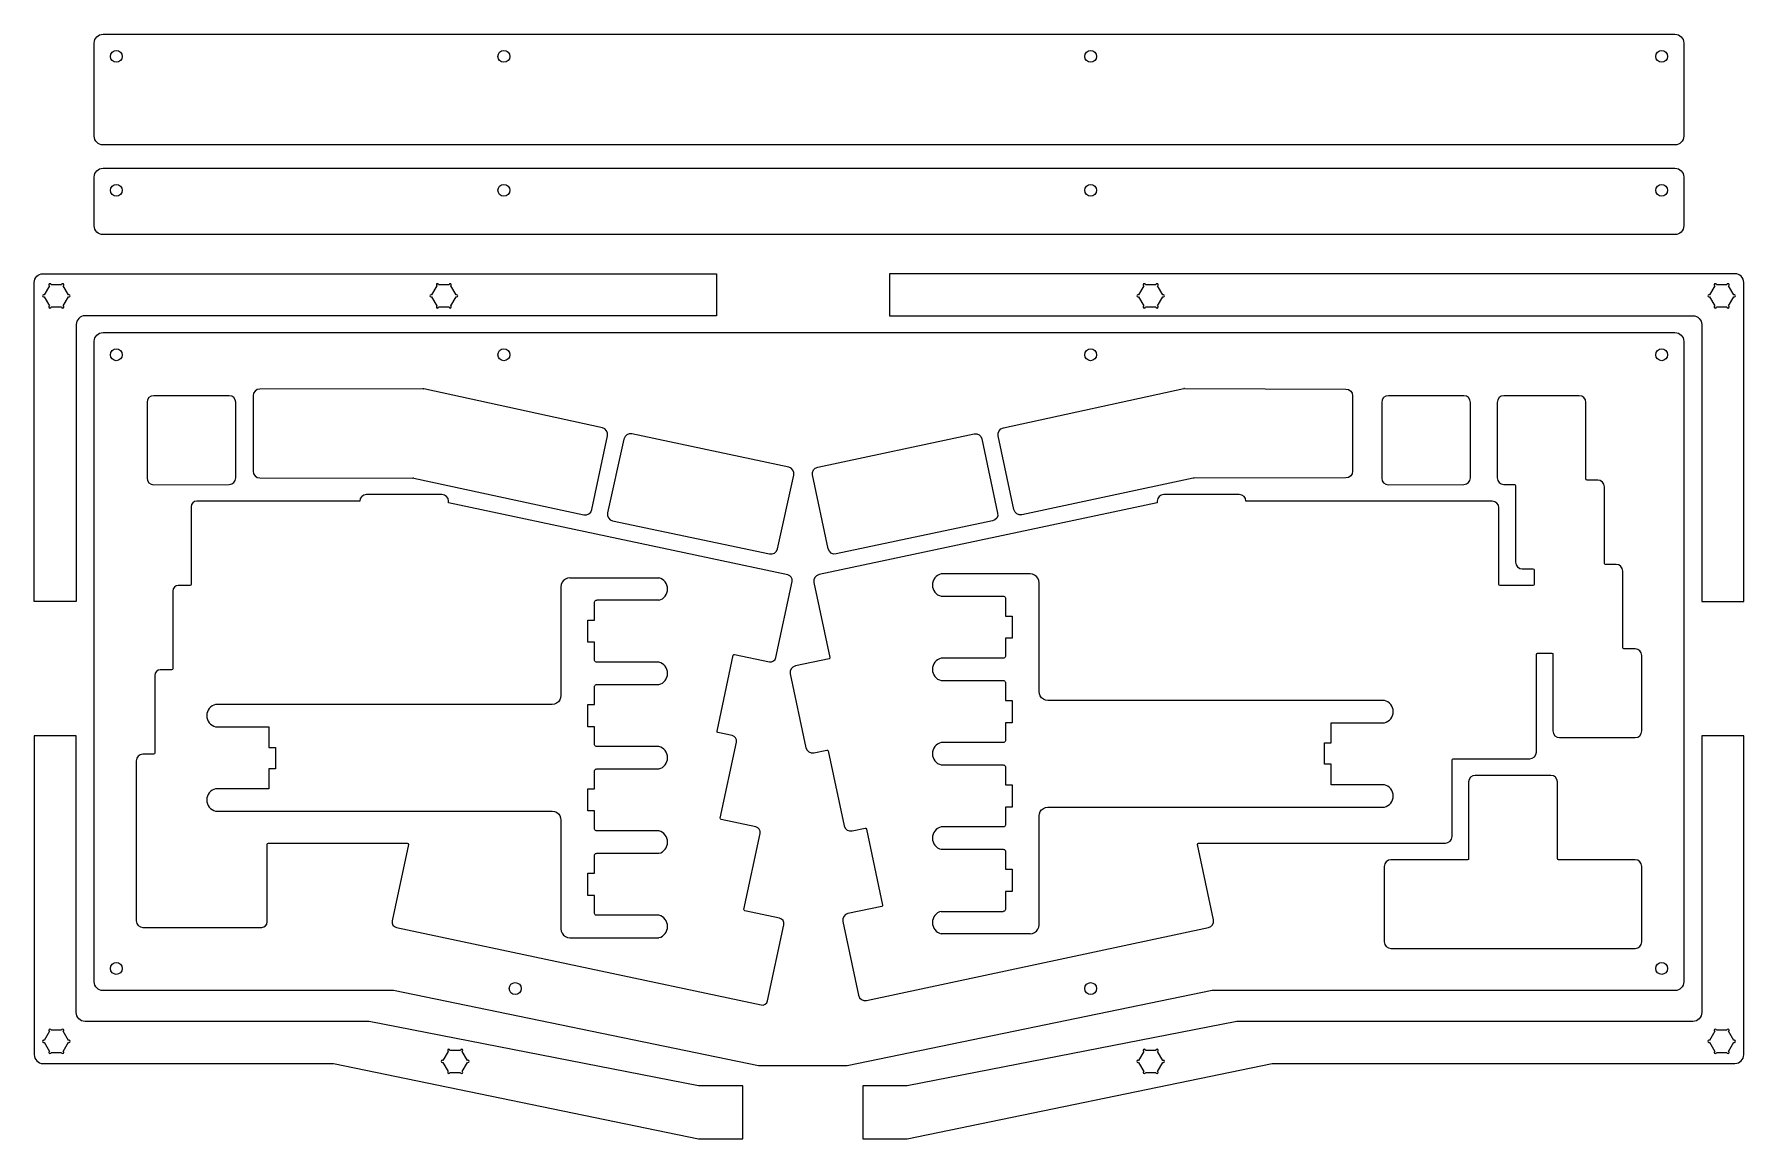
# Model space of a CAD drawing. Header units: millimetres. Extents: x -98 to 288, y -129 to 321.
# Drawn here: x -98 to 288.2, y 72 to 321.4 of the extents above; entities that cross this region are included whole.
import ezdxf

# ---------------------------------------------------------------- set-up
doc = ezdxf.new("R2010")
doc.units = ezdxf.units.MM
doc.layers.get('0').update_dxf_attribs({"lineweight": 5})
doc.layers.add('Shape2DView', color=7, linetype='Continuous')

msp = doc.modelspace()

# ---------------------------------------------------------------- linework, layer by layer
for p, q in [((-82.44, 321.43), (272.65, 321.43)), ((-84.44, 298.43), (-84.44, 319.43)), ((274.65, 319.43), (274.65, 298.43)), ((272.65, 296.43), (-82.44, 296.43)), ((-82.44, 291.18), (272.65, 291.18)), ((-84.44, 278.18), (-84.44, 289.18)), ((274.65, 289.18), (274.65, 278.18)), ((272.65, 276.18), (-82.44, 276.18)), ((-95.99, 267.35), (56.1, 267.35)), ((56.1, 267.35), (56.1, 257.85)), ((286.2, 267.35), (95.21, 267.35)), ((95.21, 267.35), (95.21, 257.85)), ((-97.99, 193.37), (-97.99, 265.35)), ((-94.56, 264.64), (-95.76, 262.56)), ((-91.8, 264.85), (-94.19, 264.85)), ((-90.23, 262.56), (-91.43, 264.64)), ((-7.03, 264.64), (-8.22, 262.56)), ((-4.27, 264.85), (-6.65, 264.85)), ((-2.7, 262.56), (-3.89, 264.64)), ((152.65, 264.64), (151.45, 262.56)), ((155.41, 264.85), (153.02, 264.85)), ((156.98, 262.56), (155.78, 264.64)), ((281.64, 264.64), (280.44, 262.56)), ((284.4, 264.85), (282.01, 264.85)), ((285.97, 262.56), (284.77, 264.64)), ((288.2, 193.37), (288.2, 265.35)), ((-95.76, 262.14), (-94.56, 260.06)), ((-94.19, 259.85), (-91.8, 259.85)), ((-91.43, 260.06), (-90.23, 262.14)), ((-8.22, 262.14), (-7.03, 260.06)), ((-6.65, 259.85), (-4.27, 259.85)), ((-3.89, 260.06), (-2.7, 262.14)), ((151.45, 262.14), (152.65, 260.06)), ((153.02, 259.85), (155.41, 259.85)), ((155.78, 260.06), (156.98, 262.14)), ((280.44, 262.14), (281.64, 260.06)), ((282.01, 259.85), (284.4, 259.85)), ((284.77, 260.06), (285.97, 262.14)), ((-88.5, 255.85), (-88.5, 193.37)), ((56.1, 257.85), (-86.5, 257.85)), ((95.21, 257.85), (276.71, 257.85)), ((278.71, 255.85), (278.71, 193.37)), ((-84.44, 107.48), (-84.44, 252.06)), ((-82.44, 254.06), (272.65, 254.06)), ((274.65, 252.06), (274.65, 107.48)), ((-53.95, 239.81), (-71, 239.81)), ((-48.54, 239.8), (-48.54, 222.75)), ((-10.18, 241.34), (-47.04, 241.3)), ((30.37, 232.54), (-9.96, 241.32)), ((120.95, 232.54), (161.68, 241.41)), ((161.89, 241.43), (198.34, 241.3)), ((199.84, 239.8), (199.84, 222.74)), ((224.96, 239.8), (207.91, 239.8)), ((251.04, 239.8), (233.99, 239.8)), ((-72.5, 238.31), (-72.5, 221.21)), ((-52.45, 221.26), (-52.45, 238.31)), ((206.41, 238.3), (206.41, 221.2)), ((226.46, 221.25), (226.46, 238.3)), ((232.49, 238.3), (232.49, 221.25)), ((252.54, 221), (252.54, 238.3)), ((27.98, 214.08), (31.52, 230.76)), ((35.23, 230.02), (31.52, 213.33)), ((72.45, 223.64), (37.01, 231.18)), ((79.01, 223.68), (114.32, 231.18)), ((116.1, 230.03), (119.65, 213.3)), ((123.34, 214.08), (119.79, 230.76)), ((-47.04, 221.25), (-12.46, 221.21)), ((-12.25, 221.19), (26.2, 212.93)), ((69.9, 205.22), (73.6, 221.87)), ((81.4, 205.22), (77.85, 221.9)), ((163.82, 221.2), (125.11, 212.93)), ((198.34, 221.24), (164.03, 221.22)), ((255.21, 220.75), (252.79, 220.75)), ((-71, 219.71), (-53.95, 219.76)), ((-5.89, 217.49), (-22.94, 217.49)), ((174.24, 217.49), (157.19, 217.49)), ((207.91, 219.7), (224.96, 219.75)), ((233.99, 219.75), (236.41, 219.75)), ((236.66, 219.51), (236.66, 202.2)), ((256.71, 201.95), (256.71, 219.25)), ((-62.54, 214.74), (-62.54, 197.19)), ((-24.44, 215.99), (-61.29, 215.99)), ((-24.44, 215.99), (-24.44, 215.99)), ((-4.39, 215.63), (-4.39, 215.99)), ((72.25, 199.34), (-4.39, 215.63)), ((155.69, 215.63), (79.31, 199.4)), ((155.69, 215.99), (155.69, 215.63)), ((231.39, 215.99), (175.74, 215.99)), ((175.74, 215.99), (175.74, 215.99)), ((232.89, 197.19), (232.89, 214.49)), ((32.68, 211.55), (68.12, 204.07)), ((118.5, 211.52), (83.18, 204.07)), ((259.38, 201.7), (256.96, 201.7)), ((69.56, 180.69), (73.21, 197.86)), ((78.16, 197.62), (81.76, 180.69)), ((238.16, 200.7), (240.58, 200.7)), ((240.83, 200.46), (240.83, 197.19)), ((260.88, 182.9), (260.88, 200.2)), ((-88.5, 193.37), (-97.99, 193.37)), ((-66.7, 195.69), (-66.7, 178.14)), ((-62.78, 196.94), (-65.45, 196.94)), ((240.58, 196.94), (233.14, 196.94)), ((278.71, 193.37), (288.2, 193.37)), ((241.59, 181.65), (244.85, 181.65)), ((263.65, 182.65), (261.12, 182.65)), ((-66.95, 177.89), (-69.51, 177.89)), ((56.28, 164.04), (59.93, 181.21)), ((60.23, 181.4), (68.08, 179.73)), ((81.57, 180.4), (73.96, 178.78)), ((241.34, 159.34), (241.34, 181.4)), ((245.1, 181.4), (245.1, 164.1)), ((265.15, 164.1), (265.15, 181.15)), ((-70.76, 176.64), (-70.76, 159.09)), ((72.8, 177), (76.35, 160.32)), ((-88.5, 162.99), (-97.99, 162.99)), ((-97.99, 162.99), (-97.99, 91.01)), ((-88.5, 100.52), (-88.5, 162.99)), ((59.67, 163.07), (56.47, 163.74)), ((246.6, 162.6), (263.65, 162.6)), ((288.2, 163), (278.71, 163)), ((278.71, 163), (278.71, 100.52)), ((288.2, 91.02), (288.2, 163)), ((-71.01, 158.84), (-73.44, 158.84)), ((56.98, 144.42), (60.63, 161.58)), ((78.13, 159.17), (81.08, 159.8)), ((81.37, 159.61), (84.97, 142.68)), ((-74.94, 157.34), (-74.93, 121.24)), ((222.29, 140.29), (222.29, 157.59)), ((222.54, 157.84), (239.84, 157.84)), ((226.05, 152.58), (226.05, 135.27)), ((244.6, 154.08), (227.55, 154.08)), ((246.1, 135.27), (246.1, 152.58)), ((65.02, 142.45), (57.18, 144.12)), ((62.34, 123.8), (65.99, 140.97)), ((86.75, 141.53), (89.7, 142.15)), ((89.99, 141.96), (93.64, 124.79)), ((-45.35, 120.99), (-45.35, 138.54)), ((-45.1, 138.79), (-13.71, 138.79)), ((-13.47, 138.48), (-17.14, 121.22)), ((168.4, 121.46), (164.78, 138.48)), ((165.03, 138.79), (189.45, 138.79)), ((189.45, 138.79), (192.18, 138.79)), ((192.18, 138.79), (220.79, 138.79)), ((207, 133.53), (207, 116.48)), ((225.8, 135.03), (208.5, 135.03)), ((263.65, 135.03), (246.34, 135.03)), ((265.15, 116.48), (265.15, 133.53)), ((93.45, 124.5), (85.84, 122.88)), ((-73.43, 119.74), (-46.6, 119.74)), ((-16.17, 119.74), (66.21, 102.23)), ((70.38, 121.84), (62.53, 123.51)), ((67.69, 103.19), (71.34, 120.35)), ((84.68, 121.1), (88.23, 104.42)), ((90.01, 103.27), (167.25, 119.69)), ((208.5, 114.98), (263.65, 114.98)), ((-16.8, 105.48), (-82.44, 105.48)), ((65.66, 88.47), (-16.8, 105.48)), ((168.12, 105.48), (85.66, 88.47)), ((272.65, 105.48), (168.12, 105.48)), ((-22.36, 98.52), (-86.5, 98.52)), ((52.1, 84), (-22.36, 98.52)), ((173.68, 98.52), (99.21, 84)), ((276.71, 98.52), (173.68, 98.52)), ((-94.56, 96.3), (-95.76, 94.23)), ((-95.76, 93.8), (-94.56, 91.73)), ((-91.8, 96.51), (-94.19, 96.51)), ((-90.23, 94.23), (-91.43, 96.3)), ((-91.43, 91.73), (-90.23, 93.8)), ((281.64, 96.3), (280.44, 94.23)), ((280.44, 93.8), (281.64, 91.73)), ((284.4, 96.52), (282.01, 96.52)), ((285.97, 94.23), (284.77, 96.3)), ((284.77, 91.73), (285.97, 93.8)), ((-95.99, 89.01), (-30.36, 89.01)), ((-94.19, 91.51), (-91.8, 91.51)), ((-30.36, 89.01), (52.1, 72.01)), ((-4.46, 91.76), (-5.66, 89.69)), ((-5.66, 89.26), (-4.46, 87.19)), ((-1.7, 91.98), (-4.09, 91.98)), ((-0.13, 89.69), (-1.33, 91.76)), ((-1.33, 87.19), (-0.13, 89.26)), ((99.21, 72.01), (181.68, 89.02)), ((152.65, 91.76), (151.45, 89.69)), ((151.45, 89.26), (152.65, 87.19)), ((155.41, 91.98), (153.02, 91.98)), ((156.98, 89.69), (155.78, 91.76)), ((155.78, 87.19), (156.98, 89.26)), ((181.68, 89.02), (286.2, 89.02)), ((282.01, 91.52), (284.4, 91.52)), ((-4.09, 86.98), (-1.7, 86.98)), ((85.66, 88.47), (65.66, 88.47)), ((153.02, 86.98), (155.41, 86.98)), ((62.1, 84), (52.1, 84)), ((62.1, 72.01), (62.1, 84)), ((99.21, 84), (89.21, 84)), ((89.21, 84), (89.21, 72.01)), ((52.1, 72.01), (62.1, 72.01)), ((89.21, 72.01), (99.21, 72.01))]:
    msp.add_line(p, q)
for centre, start, end in [((-10.18, 240.34), 77.7199, 90.0675), ((161.89, 240.43), 89.7923, 102.2801), ((-12.46, 220.21), 77.8698, 89.9333), ((164.03, 220.22), 90.038, 102.0587)]:
    msp.add_arc(centre, 1, start, end)
for points in [[(-84.44, 319.43), (-84.44, 320.54), (-83.54, 321.43), (-82.44, 321.43)], [(272.65, 321.43), (273.75, 321.43), (274.65, 320.54), (274.65, 319.43)], [(-80.79, 316.43), (-80.79, 317.17), (-80.18, 317.78), (-79.44, 317.78)], [(-79.44, 317.78), (-78.7, 317.78), (-78.09, 317.17), (-78.09, 316.43)], [(6.75, 316.43), (6.75, 317.17), (7.35, 317.78), (8.1, 317.78)], [(8.1, 317.78), (8.84, 317.78), (9.45, 317.17), (9.45, 316.43)], [(139.31, 316.43), (139.31, 317.17), (139.92, 317.78), (140.66, 317.78)], [(140.66, 317.78), (141.4, 317.78), (142.01, 317.17), (142.01, 316.43)], [(268.3, 316.43), (268.3, 317.17), (268.91, 317.78), (269.65, 317.78)], [(269.65, 317.78), (270.39, 317.78), (271, 317.17), (271, 316.43)], [(-79.44, 315.08), (-80.18, 315.08), (-80.79, 315.69), (-80.79, 316.43)], [(-78.09, 316.43), (-78.09, 315.69), (-78.7, 315.08), (-79.44, 315.08)], [(8.1, 315.08), (7.35, 315.08), (6.75, 315.69), (6.75, 316.43)], [(9.45, 316.43), (9.45, 315.69), (8.84, 315.08), (8.1, 315.08)], [(140.66, 315.08), (139.92, 315.08), (139.31, 315.69), (139.31, 316.43)], [(142.01, 316.43), (142.01, 315.69), (141.4, 315.08), (140.66, 315.08)], [(269.65, 315.08), (268.91, 315.08), (268.3, 315.69), (268.3, 316.43)], [(271, 316.43), (271, 315.69), (270.39, 315.08), (269.65, 315.08)], [(-82.44, 296.43), (-83.54, 296.43), (-84.44, 297.33), (-84.44, 298.43)], [(274.65, 298.43), (274.65, 297.33), (273.75, 296.43), (272.65, 296.43)], [(-84.44, 289.18), (-84.44, 290.28), (-83.54, 291.18), (-82.44, 291.18)], [(272.65, 291.18), (273.75, 291.18), (274.65, 290.28), (274.65, 289.18)], [(-80.79, 286.18), (-80.79, 286.92), (-80.18, 287.53), (-79.44, 287.53)], [(-79.44, 284.83), (-80.18, 284.83), (-80.79, 285.44), (-80.79, 286.18)], [(-79.44, 287.53), (-78.7, 287.53), (-78.09, 286.92), (-78.09, 286.18)], [(-78.09, 286.18), (-78.09, 285.44), (-78.7, 284.83), (-79.44, 284.83)], [(6.75, 286.18), (6.75, 286.92), (7.35, 287.53), (8.1, 287.53)], [(8.1, 284.83), (7.35, 284.83), (6.75, 285.44), (6.75, 286.18)], [(8.1, 287.53), (8.84, 287.53), (9.45, 286.92), (9.45, 286.18)], [(9.45, 286.18), (9.45, 285.44), (8.84, 284.83), (8.1, 284.83)], [(139.31, 286.18), (139.31, 286.92), (139.92, 287.53), (140.66, 287.53)], [(140.66, 284.83), (139.92, 284.83), (139.31, 285.44), (139.31, 286.18)], [(140.66, 287.53), (141.4, 287.53), (142.01, 286.92), (142.01, 286.18)], [(142.01, 286.18), (142.01, 285.44), (141.4, 284.83), (140.66, 284.83)], [(268.3, 286.18), (268.3, 286.92), (268.91, 287.53), (269.65, 287.53)], [(269.65, 284.83), (268.91, 284.83), (268.3, 285.44), (268.3, 286.18)], [(269.65, 287.53), (270.39, 287.53), (271, 286.92), (271, 286.18)], [(271, 286.18), (271, 285.44), (270.39, 284.83), (269.65, 284.83)], [(-82.44, 276.18), (-83.54, 276.18), (-84.44, 277.08), (-84.44, 278.18)], [(274.65, 278.18), (274.65, 277.08), (273.75, 276.18), (272.65, 276.18)], [(-97.99, 265.35), (-97.99, 266.45), (-97.1, 267.35), (-95.99, 267.35)], [(288.2, 265.35), (288.2, 266.45), (287.31, 267.35), (286.2, 267.35)], [(-90.11, 262.6), (-90.15, 262.6), (-90.19, 262.58), (-90.23, 262.56)], [(-2.57, 262.6), (-2.62, 262.6), (-2.66, 262.58), (-2.7, 262.56)], [(157.1, 262.6), (157.06, 262.6), (157.02, 262.58), (156.98, 262.56)], [(286.09, 262.6), (286.05, 262.6), (286.01, 262.58), (285.97, 262.56)], [(-86.5, 257.85), (-87.6, 257.85), (-88.5, 256.95), (-88.5, 255.85)], [(276.71, 257.85), (277.81, 257.85), (278.71, 256.95), (278.71, 255.85)], [(-84.44, 252.06), (-84.44, 253.17), (-83.54, 254.06), (-82.44, 254.06)], [(272.65, 254.06), (273.75, 254.06), (274.65, 253.17), (274.65, 252.06)], [(-80.79, 249.06), (-80.79, 249.81), (-80.18, 250.41), (-79.44, 250.41)], [(-79.44, 247.71), (-80.18, 247.71), (-80.79, 248.32), (-80.79, 249.06)], [(-79.44, 250.41), (-78.7, 250.41), (-78.09, 249.81), (-78.09, 249.06)], [(-78.09, 249.06), (-78.09, 248.32), (-78.7, 247.71), (-79.44, 247.71)], [(6.75, 249.06), (6.75, 249.81), (7.35, 250.41), (8.1, 250.41)], [(8.1, 247.71), (7.35, 247.71), (6.75, 248.32), (6.75, 249.06)], [(8.1, 250.41), (8.84, 250.41), (9.45, 249.81), (9.45, 249.06)], [(9.45, 249.06), (9.45, 248.32), (8.84, 247.71), (8.1, 247.71)], [(139.31, 249.06), (139.31, 249.81), (139.92, 250.41), (140.66, 250.41)], [(140.66, 247.71), (139.92, 247.71), (139.31, 248.32), (139.31, 249.06)], [(140.66, 250.41), (141.4, 250.41), (142.01, 249.81), (142.01, 249.06)], [(142.01, 249.06), (142.01, 248.32), (141.4, 247.71), (140.66, 247.71)], [(268.3, 249.06), (268.3, 249.81), (268.91, 250.41), (269.65, 250.41)], [(269.65, 247.71), (268.91, 247.71), (268.3, 248.32), (268.3, 249.06)], [(269.65, 250.41), (270.39, 250.41), (271, 249.81), (271, 249.06)], [(271, 249.06), (271, 248.32), (270.39, 247.71), (269.65, 247.71)], [(-71, 239.81), (-71.83, 239.81), (-72.5, 239.14), (-72.5, 238.31)], [(-52.45, 238.31), (-52.45, 239.14), (-53.12, 239.81), (-53.95, 239.81)], [(-47.04, 241.3), (-47.87, 241.3), (-48.54, 240.62), (-48.54, 239.8)], [(198.34, 241.3), (199.17, 241.3), (199.84, 240.62), (199.84, 239.8)], [(207.91, 239.8), (207.08, 239.8), (206.41, 239.13), (206.41, 238.3)], [(226.46, 238.3), (226.46, 239.13), (225.78, 239.8), (224.96, 239.8)], [(233.99, 239.8), (233.16, 239.8), (232.49, 239.13), (232.49, 238.3)], [(252.54, 238.3), (252.54, 239.13), (251.86, 239.8), (251.04, 239.8)], [(31.52, 230.76), (31.7, 231.57), (31.18, 232.37), (30.37, 232.54)], [(119.79, 230.76), (119.62, 231.57), (120.14, 232.37), (120.95, 232.54)], [(37.01, 231.18), (36.2, 231.35), (35.41, 230.83), (35.23, 230.02)], [(114.32, 231.18), (115.13, 231.36), (115.93, 230.84), (116.1, 230.03)], [(-72.5, 221.21), (-72.5, 220.38), (-71.83, 219.71), (-71, 219.71)], [(-53.95, 219.76), (-53.12, 219.76), (-52.45, 220.43), (-52.45, 221.26)], [(-48.54, 222.75), (-48.54, 221.93), (-47.87, 221.25), (-47.04, 221.25)], [(73.6, 221.87), (73.78, 222.68), (73.26, 223.47), (72.45, 223.64)], [(77.85, 221.9), (77.68, 222.71), (78.2, 223.51), (79.01, 223.68)], [(199.84, 222.74), (199.84, 221.91), (199.17, 221.24), (198.34, 221.24)], [(206.41, 221.2), (206.41, 220.37), (207.08, 219.7), (207.91, 219.7)], [(224.96, 219.75), (225.78, 219.75), (226.46, 220.42), (226.46, 221.25)], [(232.49, 221.25), (232.49, 220.42), (233.16, 219.75), (233.99, 219.75)], [(252.79, 220.75), (252.65, 220.75), (252.54, 220.86), (252.54, 221)], [(256.71, 219.25), (256.71, 220.08), (256.03, 220.75), (255.21, 220.75)], [(-22.94, 217.49), (-23.77, 217.49), (-24.44, 216.82), (-24.44, 215.99)], [(-4.39, 215.99), (-4.39, 216.82), (-5.06, 217.49), (-5.89, 217.49)], [(157.19, 217.49), (156.36, 217.49), (155.69, 216.82), (155.69, 215.99)], [(175.74, 215.99), (175.74, 216.82), (175.07, 217.49), (174.24, 217.49)], [(236.41, 219.75), (236.55, 219.75), (236.66, 219.64), (236.66, 219.51)], [(-61.29, 215.99), (-61.98, 215.99), (-62.54, 215.43), (-62.54, 214.74)], [(26.2, 212.93), (27.01, 212.76), (27.81, 213.27), (27.98, 214.08)], [(31.52, 213.33), (31.35, 212.52), (31.87, 211.72), (32.68, 211.55)], [(119.65, 213.3), (119.83, 212.49), (119.31, 211.69), (118.5, 211.52)], [(125.11, 212.93), (124.3, 212.76), (123.51, 213.27), (123.34, 214.08)], [(232.89, 214.49), (232.89, 215.32), (232.22, 215.99), (231.39, 215.99)], [(68.12, 204.07), (68.93, 203.9), (69.73, 204.41), (69.9, 205.22)], [(83.18, 204.07), (82.37, 203.89), (81.57, 204.41), (81.4, 205.22)], [(236.66, 202.2), (236.66, 201.37), (237.33, 200.7), (238.16, 200.7)], [(256.96, 201.7), (256.82, 201.7), (256.71, 201.81), (256.71, 201.95)], [(260.88, 200.2), (260.88, 201.03), (260.21, 201.7), (259.38, 201.7)], [(-62.54, 197.19), (-62.54, 197.05), (-62.65, 196.94), (-62.78, 196.94)], [(73.21, 197.86), (73.35, 198.54), (72.92, 199.2), (72.25, 199.34)], [(79.31, 199.4), (78.5, 199.22), (77.99, 198.43), (78.16, 197.62)], [(233.14, 196.94), (233.01, 196.94), (232.89, 197.05), (232.89, 197.19)], [(240.58, 200.7), (240.72, 200.7), (240.83, 200.59), (240.83, 200.46)], [(240.83, 197.19), (240.83, 197.05), (240.72, 196.94), (240.58, 196.94)], [(-65.45, 196.94), (-66.14, 196.94), (-66.7, 196.38), (-66.7, 195.69)], [(241.34, 181.4), (241.34, 181.54), (241.45, 181.65), (241.59, 181.65)], [(244.85, 181.65), (244.99, 181.65), (245.1, 181.54), (245.1, 181.4)], [(261.12, 182.65), (260.99, 182.65), (260.88, 182.76), (260.88, 182.9)], [(265.15, 181.15), (265.15, 181.98), (264.48, 182.65), (263.65, 182.65)], [(-69.51, 177.89), (-70.2, 177.89), (-70.76, 177.33), (-70.76, 176.64)], [(-66.7, 178.14), (-66.7, 178), (-66.81, 177.89), (-66.95, 177.89)], [(59.93, 181.21), (59.96, 181.34), (60.09, 181.43), (60.23, 181.4)], [(68.08, 179.73), (68.75, 179.59), (69.42, 180.02), (69.56, 180.69)], [(73.96, 178.78), (73.15, 178.61), (72.63, 177.81), (72.8, 177)], [(81.76, 180.69), (81.78, 180.56), (81.7, 180.43), (81.57, 180.4)], [(56.47, 163.74), (56.34, 163.77), (56.25, 163.9), (56.28, 164.04)], [(60.63, 161.58), (60.77, 162.26), (60.34, 162.92), (59.67, 163.07)], [(245.1, 164.1), (245.1, 163.27), (245.77, 162.6), (246.6, 162.6)], [(263.65, 162.6), (264.48, 162.6), (265.15, 163.27), (265.15, 164.1)], [(-73.44, 158.84), (-74.27, 158.84), (-74.94, 158.17), (-74.94, 157.34)], [(-70.76, 159.09), (-70.76, 158.95), (-70.87, 158.84), (-71.01, 158.84)], [(76.35, 160.32), (76.52, 159.51), (77.32, 159), (78.13, 159.17)], [(81.08, 159.8), (81.21, 159.82), (81.34, 159.74), (81.37, 159.61)], [(239.84, 157.84), (240.66, 157.84), (241.34, 158.51), (241.34, 159.34)], [(222.29, 157.59), (222.29, 157.73), (222.4, 157.84), (222.54, 157.84)], [(227.55, 154.08), (226.72, 154.08), (226.05, 153.4), (226.05, 152.58)], [(246.1, 152.58), (246.1, 153.4), (245.43, 154.08), (244.6, 154.08)], [(57.18, 144.12), (57.04, 144.15), (56.95, 144.28), (56.98, 144.42)], [(65.99, 140.97), (66.13, 141.64), (65.7, 142.31), (65.02, 142.45)], [(84.97, 142.68), (85.14, 141.87), (85.94, 141.35), (86.75, 141.53)], [(89.7, 142.15), (89.83, 142.18), (89.96, 142.1), (89.99, 141.96)], [(220.79, 138.79), (221.61, 138.79), (222.29, 139.46), (222.29, 140.29)], [(-45.35, 138.54), (-45.35, 138.68), (-45.24, 138.79), (-45.1, 138.79)], [(-13.71, 138.79), (-13.55, 138.79), (-13.43, 138.64), (-13.47, 138.48)], [(164.78, 138.48), (164.75, 138.64), (164.87, 138.79), (165.03, 138.79)], [(226.05, 135.27), (226.05, 135.14), (225.94, 135.03), (225.8, 135.03)], [(246.34, 135.03), (246.21, 135.03), (246.1, 135.14), (246.1, 135.27)], [(208.5, 135.03), (207.67, 135.03), (207, 134.35), (207, 133.53)], [(265.15, 133.53), (265.15, 134.35), (264.48, 135.03), (263.65, 135.03)], [(62.53, 123.51), (62.39, 123.53), (62.31, 123.67), (62.34, 123.8)], [(93.64, 124.79), (93.67, 124.66), (93.58, 124.53), (93.45, 124.5)], [(-74.93, 121.24), (-74.93, 120.41), (-74.26, 119.74), (-73.43, 119.74)], [(-46.6, 119.74), (-45.91, 119.74), (-45.35, 120.3), (-45.35, 120.99)], [(-17.14, 121.22), (-17.28, 120.54), (-16.85, 119.88), (-16.17, 119.74)], [(71.34, 120.35), (71.49, 121.03), (71.05, 121.69), (70.38, 121.84)], [(85.84, 122.88), (85.03, 122.71), (84.51, 121.91), (84.68, 121.1)], [(167.25, 119.69), (168.06, 119.86), (168.57, 120.65), (168.4, 121.46)], [(207, 116.48), (207, 115.65), (207.67, 114.98), (208.5, 114.98)], [(263.65, 114.98), (264.48, 114.98), (265.15, 115.65), (265.15, 116.48)], [(-80.79, 110.48), (-80.79, 111.22), (-80.18, 111.83), (-79.44, 111.83)], [(-79.44, 109.13), (-80.18, 109.13), (-80.79, 109.73), (-80.79, 110.48)], [(-79.44, 111.83), (-78.7, 111.83), (-78.09, 111.22), (-78.09, 110.48)], [(-78.09, 110.48), (-78.09, 109.73), (-78.7, 109.13), (-79.44, 109.13)], [(268.3, 110.48), (268.3, 111.22), (268.91, 111.83), (269.65, 111.83)], [(269.65, 109.13), (268.91, 109.13), (268.3, 109.73), (268.3, 110.48)], [(269.65, 111.83), (270.39, 111.83), (271, 111.22), (271, 110.48)], [(271, 110.48), (271, 109.73), (270.39, 109.13), (269.65, 109.13)], [(-82.44, 105.48), (-83.54, 105.48), (-84.44, 106.37), (-84.44, 107.48)], [(9.31, 105.94), (9.31, 106.68), (9.92, 107.29), (10.66, 107.29)], [(10.66, 104.59), (9.92, 104.59), (9.31, 105.2), (9.31, 105.94)], [(10.66, 107.29), (11.4, 107.29), (12.01, 106.68), (12.01, 105.94)], [(12.01, 105.94), (12.01, 105.2), (11.4, 104.59), (10.66, 104.59)], [(88.23, 104.42), (88.4, 103.61), (89.2, 103.1), (90.01, 103.27)], [(139.31, 105.94), (139.31, 106.68), (139.92, 107.29), (140.66, 107.29)], [(140.66, 104.59), (139.92, 104.59), (139.31, 105.2), (139.31, 105.94)], [(140.66, 107.29), (141.4, 107.29), (142.01, 106.68), (142.01, 105.94)], [(142.01, 105.94), (142.01, 105.2), (141.4, 104.59), (140.66, 104.59)], [(274.65, 107.48), (274.65, 106.37), (273.75, 105.48), (272.65, 105.48)], [(-86.5, 98.52), (-87.6, 98.52), (-88.5, 99.41), (-88.5, 100.52)], [(66.21, 102.23), (66.89, 102.08), (67.55, 102.51), (67.69, 103.19)], [(278.71, 100.52), (278.71, 99.41), (277.81, 98.52), (276.71, 98.52)], [(-90.11, 94.26), (-90.15, 94.26), (-90.19, 94.25), (-90.23, 94.23)], [(286.09, 94.27), (286.05, 94.27), (286.01, 94.25), (285.97, 94.23)], [(-97.99, 91.01), (-98, 89.91), (-97.1, 89.01), (-95.99, 89.01)], [(-0.01, 89.73), (-0.06, 89.73), (-0.1, 89.71), (-0.13, 89.69)], [(157.1, 89.73), (157.06, 89.73), (157.02, 89.71), (156.98, 89.69)], [(286.2, 89.02), (287.31, 89.02), (288.2, 89.91), (288.2, 91.02)]]:
    msp.add_open_spline(points, degree=3)
for points, knots in [([(-94.19, 264.85), (-94.19, 264.99), (-94.3, 265.1), (-94.58, 265.1), (-94.69, 264.99), (-94.69, 264.85), (-94.69, 264.76), (-94.64, 264.68), (-94.56, 264.64)], [6, 6, 6, 6, 7, 7, 8, 8, 8, 9, 9, 9, 9]), ([(-91.43, 264.64), (-91.35, 264.68), (-91.3, 264.76), (-91.3, 264.85), (-91.3, 264.99), (-91.41, 265.1), (-91.55, 265.1), (-91.69, 265.1), (-91.8, 264.99), (-91.8, 264.85)], [2, 2, 2, 2, 3, 3, 3, 4, 4, 4, 5, 5, 5, 5]), ([(-6.65, 264.85), (-6.65, 264.99), (-6.77, 265.1), (-7.04, 265.1), (-7.15, 264.99), (-7.15, 264.85), (-7.15, 264.76), (-7.1, 264.68), (-7.03, 264.64)], [6, 6, 6, 6, 7, 7, 8, 8, 8, 9, 9, 9, 9]), ([(-3.89, 264.64), (-3.82, 264.68), (-3.77, 264.76), (-3.77, 264.85), (-3.77, 264.99), (-3.88, 265.1), (-4.02, 265.1), (-4.15, 265.1), (-4.27, 264.99), (-4.27, 264.85)], [2, 2, 2, 2, 3, 3, 3, 4, 4, 4, 5, 5, 5, 5]), ([(153.02, 264.85), (153.02, 264.99), (152.91, 265.1), (152.63, 265.1), (152.52, 264.99), (152.52, 264.85), (152.52, 264.76), (152.57, 264.68), (152.65, 264.64)], [6, 6, 6, 6, 7, 7, 8, 8, 8, 9, 9, 9, 9]), ([(155.78, 264.64), (155.86, 264.68), (155.91, 264.76), (155.91, 264.85), (155.91, 264.99), (155.8, 265.1), (155.66, 265.1), (155.52, 265.1), (155.41, 264.99), (155.41, 264.85)], [2, 2, 2, 2, 3, 3, 3, 4, 4, 4, 5, 5, 5, 5]), ([(282.01, 264.85), (282.01, 264.99), (281.9, 265.1), (281.62, 265.1), (281.51, 264.99), (281.51, 264.85), (281.51, 264.76), (281.56, 264.68), (281.64, 264.64)], [6, 6, 6, 6, 7, 7, 8, 8, 8, 9, 9, 9, 9]), ([(284.77, 264.64), (284.85, 264.68), (284.9, 264.76), (284.9, 264.85), (284.9, 264.99), (284.79, 265.1), (284.65, 265.1), (284.51, 265.1), (284.4, 264.99), (284.4, 264.85)], [2, 2, 2, 2, 3, 3, 3, 4, 4, 4, 5, 5, 5, 5]), ([(-95.76, 262.56), (-95.8, 262.58), (-95.84, 262.6), (-95.88, 262.6), (-96.02, 262.6), (-96.13, 262.49), (-96.13, 262.35), (-96.13, 262.21), (-96.02, 262.1), (-95.88, 262.1), (-95.84, 262.1), (-95.8, 262.11), (-95.76, 262.14)], [10, 10, 10, 10, 11, 11, 11, 12, 12, 12, 13, 13, 13, 14, 14, 14, 14]), ([(-94.56, 260.06), (-94.64, 260.02), (-94.69, 259.94), (-94.69, 259.85), (-94.69, 259.71), (-94.58, 259.6), (-94.3, 259.6), (-94.19, 259.71), (-94.19, 259.85)], [15, 15, 15, 15, 16, 16, 16, 17, 17, 18, 18, 18, 18]), ([(-91.8, 259.85), (-91.8, 259.71), (-91.69, 259.6), (-91.55, 259.6), (-91.41, 259.6), (-91.3, 259.71), (-91.3, 259.85), (-91.3, 259.94), (-91.35, 260.02), (-91.43, 260.06)], [19, 19, 19, 19, 20, 20, 20, 21, 21, 21, 22, 22, 22, 22]), ([(-90.23, 262.14), (-90.19, 262.11), (-90.15, 262.1), (-90.11, 262.1), (-89.97, 262.1), (-89.86, 262.21), (-89.86, 262.35), (-89.86, 262.49), (-89.97, 262.6), (-90.11, 262.6)], [23, 23, 23, 23, 24, 24, 24, 25, 25, 25, 26, 26, 26, 26]), ([(-8.22, 262.56), (-8.26, 262.58), (-8.3, 262.6), (-8.35, 262.6), (-8.48, 262.6), (-8.6, 262.49), (-8.6, 262.35), (-8.6, 262.21), (-8.48, 262.1), (-8.35, 262.1), (-8.3, 262.1), (-8.26, 262.11), (-8.22, 262.14)], [10, 10, 10, 10, 11, 11, 11, 12, 12, 12, 13, 13, 13, 14, 14, 14, 14]), ([(-7.03, 260.06), (-7.1, 260.02), (-7.15, 259.94), (-7.15, 259.85), (-7.15, 259.71), (-7.04, 259.6), (-6.77, 259.6), (-6.65, 259.71), (-6.65, 259.85)], [15, 15, 15, 15, 16, 16, 16, 17, 17, 18, 18, 18, 18]), ([(-4.27, 259.85), (-4.27, 259.71), (-4.15, 259.6), (-4.02, 259.6), (-3.88, 259.6), (-3.77, 259.71), (-3.77, 259.85), (-3.77, 259.94), (-3.82, 260.02), (-3.89, 260.06)], [19, 19, 19, 19, 20, 20, 20, 21, 21, 21, 22, 22, 22, 22]), ([(-2.7, 262.14), (-2.66, 262.11), (-2.62, 262.1), (-2.57, 262.1), (-2.44, 262.1), (-2.32, 262.21), (-2.32, 262.35), (-2.32, 262.49), (-2.44, 262.6), (-2.57, 262.6)], [23, 23, 23, 23, 24, 24, 24, 25, 25, 25, 26, 26, 26, 26]), ([(151.45, 262.56), (151.41, 262.58), (151.37, 262.6), (151.33, 262.6), (151.19, 262.6), (151.08, 262.49), (151.08, 262.35), (151.08, 262.21), (151.19, 262.1), (151.33, 262.1), (151.37, 262.1), (151.41, 262.11), (151.45, 262.14)], [10, 10, 10, 10, 11, 11, 11, 12, 12, 12, 13, 13, 13, 14, 14, 14, 14]), ([(152.65, 260.06), (152.57, 260.02), (152.52, 259.94), (152.52, 259.85), (152.52, 259.71), (152.63, 259.6), (152.91, 259.6), (153.02, 259.71), (153.02, 259.85)], [15, 15, 15, 15, 16, 16, 16, 17, 17, 18, 18, 18, 18]), ([(155.41, 259.85), (155.41, 259.71), (155.52, 259.6), (155.66, 259.6), (155.8, 259.6), (155.91, 259.71), (155.91, 259.85), (155.91, 259.94), (155.86, 260.02), (155.78, 260.06)], [19, 19, 19, 19, 20, 20, 20, 21, 21, 21, 22, 22, 22, 22]), ([(156.98, 262.14), (157.02, 262.11), (157.06, 262.1), (157.1, 262.1), (157.24, 262.1), (157.35, 262.21), (157.35, 262.35), (157.35, 262.49), (157.24, 262.6), (157.1, 262.6)], [23, 23, 23, 23, 24, 24, 24, 25, 25, 25, 26, 26, 26, 26]), ([(280.44, 262.56), (280.4, 262.58), (280.36, 262.6), (280.32, 262.6), (280.18, 262.6), (280.07, 262.49), (280.07, 262.35), (280.07, 262.21), (280.18, 262.1), (280.32, 262.1), (280.36, 262.1), (280.4, 262.11), (280.44, 262.14)], [10, 10, 10, 10, 11, 11, 11, 12, 12, 12, 13, 13, 13, 14, 14, 14, 14]), ([(281.64, 260.06), (281.56, 260.02), (281.51, 259.94), (281.51, 259.85), (281.51, 259.71), (281.62, 259.6), (281.9, 259.6), (282.01, 259.71), (282.01, 259.85)], [15, 15, 15, 15, 16, 16, 16, 17, 17, 18, 18, 18, 18]), ([(284.4, 259.85), (284.4, 259.71), (284.51, 259.6), (284.65, 259.6), (284.79, 259.6), (284.9, 259.71), (284.9, 259.85), (284.9, 259.94), (284.85, 260.02), (284.77, 260.06)], [19, 19, 19, 19, 20, 20, 20, 21, 21, 21, 22, 22, 22, 22]), ([(285.97, 262.14), (286.01, 262.11), (286.05, 262.1), (286.09, 262.1), (286.23, 262.1), (286.34, 262.21), (286.34, 262.35), (286.34, 262.49), (286.23, 262.6), (286.09, 262.6)], [23, 23, 23, 23, 24, 24, 24, 25, 25, 25, 26, 26, 26, 26]), ([(-94.19, 96.51), (-94.19, 96.65), (-94.3, 96.76), (-94.58, 96.76), (-94.69, 96.65), (-94.69, 96.51), (-94.69, 96.42), (-94.64, 96.34), (-94.56, 96.3)], [6, 6, 6, 6, 7, 7, 8, 8, 8, 9, 9, 9, 9]), ([(-91.43, 96.3), (-91.35, 96.34), (-91.3, 96.42), (-91.3, 96.51), (-91.3, 96.65), (-91.41, 96.76), (-91.55, 96.76), (-91.69, 96.76), (-91.8, 96.65), (-91.8, 96.51)], [2, 2, 2, 2, 3, 3, 3, 4, 4, 4, 5, 5, 5, 5]), ([(282.01, 96.52), (282.01, 96.65), (281.9, 96.77), (281.62, 96.77), (281.51, 96.65), (281.51, 96.52), (281.51, 96.42), (281.56, 96.35), (281.64, 96.3)], [6, 6, 6, 6, 7, 7, 8, 8, 8, 9, 9, 9, 9]), ([(284.77, 96.3), (284.85, 96.35), (284.9, 96.42), (284.9, 96.52), (284.9, 96.65), (284.79, 96.77), (284.65, 96.77), (284.51, 96.77), (284.4, 96.65), (284.4, 96.52)], [2, 2, 2, 2, 3, 3, 3, 4, 4, 4, 5, 5, 5, 5]), ([(-95.76, 94.23), (-95.8, 94.25), (-95.84, 94.26), (-95.88, 94.26), (-96.02, 94.26), (-96.13, 94.15), (-96.13, 94.01), (-96.13, 93.88), (-96.02, 93.76), (-95.88, 93.76), (-95.84, 93.76), (-95.8, 93.78), (-95.76, 93.8)], [10, 10, 10, 10, 11, 11, 11, 12, 12, 12, 13, 13, 13, 14, 14, 14, 14]), ([(-90.23, 93.8), (-90.19, 93.78), (-90.15, 93.76), (-90.11, 93.76), (-89.97, 93.76), (-89.86, 93.88), (-89.86, 94.01), (-89.86, 94.15), (-89.97, 94.26), (-90.11, 94.26)], [23, 23, 23, 23, 24, 24, 24, 25, 25, 25, 26, 26, 26, 26]), ([(280.44, 94.23), (280.4, 94.25), (280.36, 94.27), (280.32, 94.27), (280.18, 94.27), (280.07, 94.15), (280.07, 94.02), (280.07, 93.88), (280.18, 93.77), (280.32, 93.77), (280.36, 93.77), (280.4, 93.78), (280.44, 93.8)], [10, 10, 10, 10, 11, 11, 11, 12, 12, 12, 13, 13, 13, 14, 14, 14, 14]), ([(285.97, 93.8), (286.01, 93.78), (286.05, 93.77), (286.09, 93.77), (286.23, 93.77), (286.34, 93.88), (286.34, 94.02), (286.34, 94.15), (286.23, 94.27), (286.09, 94.27)], [23, 23, 23, 23, 24, 24, 24, 25, 25, 25, 26, 26, 26, 26]), ([(-94.56, 91.73), (-94.64, 91.68), (-94.69, 91.61), (-94.69, 91.51), (-94.69, 91.38), (-94.58, 91.26), (-94.3, 91.26), (-94.19, 91.38), (-94.19, 91.51)], [15, 15, 15, 15, 16, 16, 16, 17, 17, 18, 18, 18, 18]), ([(-91.8, 91.51), (-91.8, 91.38), (-91.69, 91.26), (-91.55, 91.26), (-91.41, 91.26), (-91.3, 91.38), (-91.3, 91.51), (-91.3, 91.61), (-91.35, 91.68), (-91.43, 91.73)], [19, 19, 19, 19, 20, 20, 20, 21, 21, 21, 22, 22, 22, 22]), ([(-5.66, 89.69), (-5.7, 89.71), (-5.74, 89.73), (-5.78, 89.73), (-5.92, 89.73), (-6.03, 89.61), (-6.03, 89.48), (-6.03, 89.34), (-5.92, 89.23), (-5.78, 89.23), (-5.74, 89.23), (-5.7, 89.24), (-5.66, 89.26)], [10, 10, 10, 10, 11, 11, 11, 12, 12, 12, 13, 13, 13, 14, 14, 14, 14]), ([(-4.09, 91.98), (-4.09, 92.11), (-4.2, 92.23), (-4.48, 92.23), (-4.59, 92.11), (-4.59, 91.98), (-4.59, 91.88), (-4.54, 91.81), (-4.46, 91.76)], [6, 6, 6, 6, 7, 7, 8, 8, 8, 9, 9, 9, 9]), ([(-1.33, 91.76), (-1.26, 91.81), (-1.2, 91.88), (-1.2, 91.98), (-1.2, 92.11), (-1.32, 92.23), (-1.45, 92.23), (-1.59, 92.23), (-1.7, 92.11), (-1.7, 91.98)], [2, 2, 2, 2, 3, 3, 3, 4, 4, 4, 5, 5, 5, 5]), ([(-0.13, 89.26), (-0.1, 89.24), (-0.06, 89.23), (-0.01, 89.23), (0.13, 89.23), (0.24, 89.34), (0.24, 89.48), (0.24, 89.61), (0.13, 89.73), (-0.01, 89.73)], [23, 23, 23, 23, 24, 24, 24, 25, 25, 25, 26, 26, 26, 26]), ([(151.45, 89.69), (151.41, 89.71), (151.37, 89.73), (151.33, 89.73), (151.19, 89.73), (151.08, 89.62), (151.08, 89.48), (151.08, 89.34), (151.19, 89.23), (151.33, 89.23), (151.37, 89.23), (151.41, 89.24), (151.45, 89.26)], [10, 10, 10, 10, 11, 11, 11, 12, 12, 12, 13, 13, 13, 14, 14, 14, 14]), ([(153.02, 91.98), (153.02, 92.12), (152.91, 92.23), (152.63, 92.23), (152.52, 92.12), (152.52, 91.98), (152.52, 91.88), (152.57, 91.81), (152.65, 91.76)], [6, 6, 6, 6, 7, 7, 8, 8, 8, 9, 9, 9, 9]), ([(155.78, 91.76), (155.86, 91.81), (155.91, 91.88), (155.91, 91.98), (155.91, 92.12), (155.8, 92.23), (155.66, 92.23), (155.52, 92.23), (155.41, 92.12), (155.41, 91.98)], [2, 2, 2, 2, 3, 3, 3, 4, 4, 4, 5, 5, 5, 5]), ([(156.98, 89.26), (157.02, 89.24), (157.06, 89.23), (157.1, 89.23), (157.24, 89.23), (157.35, 89.34), (157.35, 89.48), (157.35, 89.62), (157.24, 89.73), (157.1, 89.73)], [23, 23, 23, 23, 24, 24, 24, 25, 25, 25, 26, 26, 26, 26]), ([(281.64, 91.73), (281.56, 91.69), (281.51, 91.61), (281.51, 91.52), (281.51, 91.38), (281.62, 91.27), (281.9, 91.27), (282.01, 91.38), (282.01, 91.52)], [15, 15, 15, 15, 16, 16, 16, 17, 17, 18, 18, 18, 18]), ([(284.4, 91.52), (284.4, 91.38), (284.51, 91.27), (284.65, 91.27), (284.79, 91.27), (284.9, 91.38), (284.9, 91.52), (284.9, 91.61), (284.85, 91.69), (284.77, 91.73)], [19, 19, 19, 19, 20, 20, 20, 21, 21, 21, 22, 22, 22, 22]), ([(-4.46, 87.19), (-4.54, 87.15), (-4.59, 87.07), (-4.59, 86.98), (-4.59, 86.84), (-4.48, 86.73), (-4.2, 86.73), (-4.09, 86.84), (-4.09, 86.98)], [15, 15, 15, 15, 16, 16, 16, 17, 17, 18, 18, 18, 18]), ([(-1.7, 86.98), (-1.7, 86.84), (-1.59, 86.73), (-1.45, 86.73), (-1.32, 86.73), (-1.2, 86.84), (-1.2, 86.98), (-1.2, 87.07), (-1.26, 87.15), (-1.33, 87.19)], [19, 19, 19, 19, 20, 20, 20, 21, 21, 21, 22, 22, 22, 22]), ([(152.65, 87.19), (152.57, 87.15), (152.52, 87.07), (152.52, 86.98), (152.52, 86.84), (152.63, 86.73), (152.91, 86.73), (153.02, 86.84), (153.02, 86.98)], [15, 15, 15, 15, 16, 16, 16, 17, 17, 18, 18, 18, 18]), ([(155.41, 86.98), (155.41, 86.84), (155.52, 86.73), (155.66, 86.73), (155.8, 86.73), (155.91, 86.84), (155.91, 86.98), (155.91, 87.07), (155.86, 87.15), (155.78, 87.19)], [19, 19, 19, 19, 20, 20, 20, 21, 21, 21, 22, 22, 22, 22])]:
    msp.add_open_spline(points, degree=3, knots=knots)
at = {"layer": 'Shape2DView'}
for p, q in [((21.07, 197.19), (21, 196.68)), ((21.27, 197.68), (21.07, 197.19)), ((21.59, 198.09), (21.27, 197.68)), ((22, 198.41), (21.59, 198.09)), ((22.48, 198.61), (22, 198.41)), ((23, 198.68), (22.48, 198.61)), ((23, 198.68), (43.1, 198.68)), ((127, 199.57), (106.9, 199.57)), ((127.52, 199.51), (127, 199.57)), ((128, 199.31), (127.52, 199.51)), ((128.41, 198.99), (128, 199.31)), ((128.73, 198.57), (128.41, 198.99)), ((128.93, 198.09), (128.73, 198.57)), ((129, 197.57), (128.93, 198.09)), ((129, 173), (129, 197.57)), ((21, 196.68), (21, 172.1)), ((28.57, 193.12), (28.59, 193.25)), ((28.57, 189.12), (28.57, 193.12)), ((28.59, 193.25), (28.64, 193.38)), ((28.64, 193.38), (28.72, 193.48)), ((28.72, 193.48), (28.82, 193.56)), ((28.82, 193.56), (28.95, 193.61)), ((28.95, 193.61), (29.07, 193.62)), ((43.1, 193.62), (29.07, 193.62)), ((106.9, 194.53), (120.93, 194.53)), ((120.93, 194.53), (121.05, 194.51)), ((121.05, 194.51), (121.18, 194.46)), ((121.18, 194.46), (121.28, 194.38)), ((121.28, 194.38), (121.36, 194.28)), ((121.36, 194.28), (121.41, 194.15)), ((121.41, 194.15), (121.43, 194.03)), ((121.43, 194.03), (121.43, 190.03)), ((121.43, 190.03), (122.93, 190.03)), ((122.93, 190.03), (122.93, 185.03)), ((27.07, 189.12), (28.57, 189.12)), ((27.07, 184.12), (27.07, 189.12)), ((28.57, 184.12), (27.07, 184.12)), ((28.57, 180.12), (28.57, 184.12)), ((122.93, 185.03), (121.43, 185.03)), ((121.43, 185.03), (121.43, 181.03)), ((28.59, 180), (28.57, 180.12)), ((28.64, 179.88), (28.59, 180)), ((28.72, 179.77), (28.64, 179.88)), ((28.82, 179.69), (28.72, 179.77)), ((28.95, 179.64), (28.82, 179.69)), ((29.07, 179.62), (28.95, 179.64)), ((43.1, 179.62), (29.07, 179.62)), ((120.93, 180.53), (106.9, 180.53)), ((121.05, 180.54), (120.93, 180.53)), ((121.18, 180.59), (121.05, 180.54)), ((121.28, 180.67), (121.18, 180.59)), ((121.36, 180.78), (121.28, 180.67)), ((121.41, 180.9), (121.36, 180.78)), ((121.43, 181.03), (121.41, 180.9)), ((28.57, 174.07), (28.59, 174.2)), ((28.57, 170.07), (28.57, 174.07)), ((28.59, 174.2), (28.64, 174.32)), ((28.64, 174.32), (28.72, 174.43)), ((28.72, 174.43), (28.82, 174.51)), ((28.82, 174.51), (28.95, 174.56)), ((28.95, 174.56), (29.07, 174.57)), ((29.07, 174.57), (43.1, 174.57)), ((106.9, 175.47), (120.93, 175.47)), ((120.93, 175.47), (121.05, 175.46)), ((121.05, 175.46), (121.18, 175.41)), ((121.18, 175.41), (121.28, 175.33)), ((121.28, 175.33), (121.36, 175.22)), ((121.36, 175.22), (121.41, 175.1)), ((121.41, 175.1), (121.43, 174.97)), ((121.43, 174.97), (121.43, 170.97)), ((19, 170.1), (-57, 170.1)), ((19.52, 170.17), (19, 170.1)), ((20, 170.37), (19.52, 170.17)), ((20.41, 170.69), (20, 170.37)), ((20.73, 171.1), (20.41, 170.69)), ((20.93, 171.58), (20.73, 171.1)), ((21, 172.1), (20.93, 171.58)), ((27.07, 165.07), (27.07, 170.07)), ((27.07, 170.07), (28.57, 170.07)), ((121.43, 170.97), (122.93, 170.97)), ((122.93, 170.97), (122.93, 165.97)), ((129.07, 172.48), (129, 173)), ((129.27, 172), (129.07, 172.48)), ((129.59, 171.59), (129.27, 172)), ((130, 171.27), (129.59, 171.59)), ((130.48, 171.07), (130, 171.27)), ((131, 171), (130.48, 171.07)), ((207, 171), (131, 171)), ((-57, 165.05), (-45, 165.05)), ((-45, 165.05), (-45, 160.4)), ((28.57, 165.07), (27.07, 165.07)), ((28.57, 161.07), (28.57, 165.07)), ((122.93, 165.97), (121.43, 165.97)), ((121.43, 165.97), (121.43, 161.97)), ((195, 161.45), (195, 165.95)), ((195, 165.95), (207, 165.95)), ((-45, 160.4), (-43.5, 160.4)), ((-43.5, 160.4), (-43.5, 155.55)), ((28.59, 160.95), (28.57, 161.07)), ((28.64, 160.82), (28.59, 160.95)), ((28.72, 160.72), (28.64, 160.82)), ((28.82, 160.64), (28.72, 160.72)), ((28.95, 160.59), (28.82, 160.64)), ((29.07, 160.57), (28.95, 160.59)), ((43.1, 160.57), (29.07, 160.57)), ((120.93, 161.47), (106.9, 161.47)), ((121.05, 161.49), (120.93, 161.47)), ((121.18, 161.54), (121.05, 161.49)), ((121.28, 161.62), (121.18, 161.54)), ((121.36, 161.72), (121.28, 161.62)), ((121.41, 161.85), (121.36, 161.72)), ((121.43, 161.97), (121.41, 161.85)), ((193.5, 156.6), (193.5, 161.45)), ((193.5, 161.45), (195, 161.45)), ((-45, 155.55), (-45, 151.05)), ((-43.5, 155.55), (-45, 155.55)), ((28.57, 155.03), (28.59, 155.15)), ((28.57, 151.03), (28.57, 155.03)), ((28.59, 155.15), (28.64, 155.28)), ((28.64, 155.28), (28.72, 155.38)), ((28.72, 155.38), (28.82, 155.46)), ((28.82, 155.46), (28.95, 155.51)), ((28.95, 155.51), (29.07, 155.53)), ((29.07, 155.53), (43.1, 155.53)), ((106.9, 156.43), (120.93, 156.43)), ((120.93, 156.43), (121.05, 156.41)), ((121.05, 156.41), (121.18, 156.36)), ((121.18, 156.36), (121.28, 156.28)), ((121.28, 156.28), (121.36, 156.18)), ((121.36, 156.18), (121.41, 156.05)), ((121.41, 156.05), (121.43, 155.93)), ((121.43, 155.93), (121.43, 151.93)), ((195, 156.6), (193.5, 156.6)), ((195, 151.95), (195, 156.6)), ((-45, 151.05), (-57, 151.05)), ((27.07, 146.03), (27.07, 151.03)), ((27.07, 151.03), (28.57, 151.03)), ((121.43, 151.93), (122.93, 151.93)), ((122.93, 151.93), (122.93, 146.93)), ((207, 151.95), (195, 151.95)), ((122.93, 146.93), (121.43, 146.93)), ((121.43, 146.93), (121.43, 142.93)), ((130, 146.63), (130.48, 146.83)), ((130.48, 146.83), (131, 146.9)), ((131, 146.9), (207, 146.9)), ((-57, 146), (19, 146)), ((19, 146), (19.52, 145.93)), ((19.52, 145.93), (20, 145.73)), ((20, 145.73), (20.41, 145.41)), ((20.41, 145.41), (20.73, 145)), ((20.73, 145), (20.93, 144.52)), ((20.93, 144.52), (21, 144)), ((21, 144), (21, 119.42)), ((28.57, 146.03), (27.07, 146.03)), ((28.57, 142.03), (28.57, 146.03)), ((121.43, 142.93), (121.41, 142.8)), ((129, 144.9), (129.07, 145.42)), ((129, 120.33), (129, 144.9)), ((129.07, 145.42), (129.27, 145.9)), ((129.27, 145.9), (129.59, 146.31)), ((129.59, 146.31), (130, 146.63)), ((28.59, 141.9), (28.57, 142.03)), ((28.64, 141.78), (28.59, 141.9)), ((28.72, 141.67), (28.64, 141.78)), ((28.82, 141.59), (28.72, 141.67)), ((28.95, 141.54), (28.82, 141.59)), ((29.07, 141.53), (28.95, 141.54)), ((43.1, 141.53), (29.07, 141.53)), ((120.93, 142.42), (106.9, 142.42)), ((121.05, 142.44), (120.93, 142.42)), ((121.18, 142.49), (121.05, 142.44)), ((121.28, 142.57), (121.18, 142.49)), ((121.36, 142.68), (121.28, 142.57)), ((121.41, 142.8), (121.36, 142.68)), ((28.57, 135.97), (28.59, 136.1)), ((28.57, 131.97), (28.57, 135.97)), ((28.59, 136.1), (28.64, 136.22)), ((28.64, 136.22), (28.72, 136.33)), ((28.72, 136.33), (28.82, 136.41)), ((28.82, 136.41), (28.95, 136.46)), ((28.95, 136.46), (29.07, 136.47)), ((29.07, 136.47), (43.1, 136.47)), ((106.9, 137.38), (120.93, 137.38)), ((120.93, 137.38), (121.05, 137.36)), ((121.05, 137.36), (121.18, 137.31)), ((121.18, 137.31), (121.28, 137.23)), ((121.28, 137.23), (121.36, 137.12)), ((121.36, 137.12), (121.41, 137)), ((121.41, 137), (121.43, 136.88)), ((121.43, 136.88), (121.43, 132.87)), ((27.07, 126.97), (27.07, 131.97)), ((27.07, 131.97), (28.57, 131.97)), ((121.43, 132.87), (122.93, 132.87)), ((122.93, 132.87), (122.93, 127.87)), ((121.43, 127.87), (121.43, 123.88)), ((122.93, 127.87), (121.43, 127.87)), ((28.57, 126.97), (27.07, 126.97)), ((28.57, 122.97), (28.57, 126.97)), ((121.36, 123.62), (121.28, 123.52)), ((121.41, 123.75), (121.36, 123.62)), ((121.43, 123.88), (121.41, 123.75)), ((28.59, 122.85), (28.57, 122.97)), ((28.64, 122.72), (28.59, 122.85)), ((28.72, 122.62), (28.64, 122.72)), ((28.82, 122.54), (28.72, 122.62)), ((28.95, 122.49), (28.82, 122.54)), ((29.07, 122.47), (28.95, 122.49)), ((43.1, 122.47), (29.07, 122.47)), ((106.9, 123.37), (120.93, 123.37)), ((121.05, 123.39), (120.93, 123.37)), ((121.18, 123.44), (121.05, 123.39)), ((121.28, 123.52), (121.18, 123.44)), ((128.73, 119.32), (128.93, 119.81)), ((128.93, 119.81), (129, 120.33)), ((21, 119.42), (21.07, 118.91)), ((21.07, 118.91), (21.27, 118.42)), ((21.27, 118.42), (21.59, 118.01)), ((21.59, 118.01), (22, 117.69)), ((22, 117.69), (22.48, 117.49)), ((22.48, 117.49), (23, 117.42)), ((23, 117.42), (43.1, 117.42)), ((127, 118.32), (106.9, 118.32)), ((127, 118.32), (127.52, 118.39)), ((127.52, 118.39), (128, 118.59)), ((128, 118.59), (128.41, 118.91)), ((128.41, 118.91), (128.73, 119.32))]:
    msp.add_line(p, q, dxfattribs=at)
for centre, start, end in [((42.51, 196.15), 283.236, 76.764), ((107.49, 197.05), 103.236, 256.764), ((42.51, 177.1), 283.236, 76.764), ((107.49, 178), 103.236, 256.764), ((-56.41, 167.57), 103.236, 256.764), ((206.41, 168.47), 283.236, 76.764), ((42.51, 158.05), 283.236, 76.764), ((107.49, 158.95), 103.236, 256.764), ((-56.41, 148.53), 103.236, 256.764), ((206.41, 149.42), 283.236, 76.764), ((42.51, 139), 283.236, 76.764), ((107.49, 139.9), 103.236, 256.764), ((42.51, 119.95), 283.236, 76.764), ((107.49, 120.85), 103.236, 256.764)]:
    msp.add_arc(centre, 2.59, start, end, dxfattribs=at)

doc.saveas('drawing.dxf')
